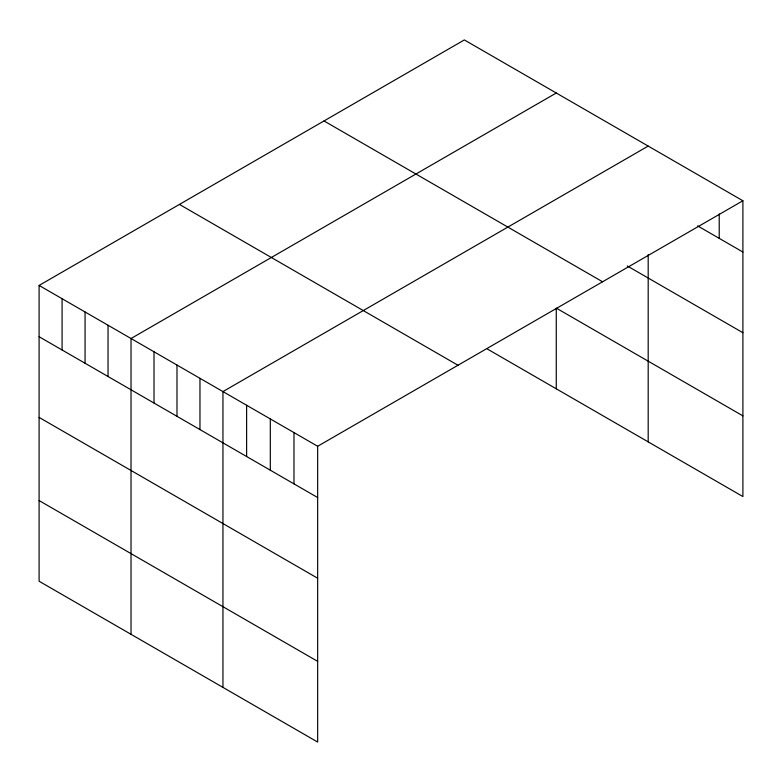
<?xml version="1.0" encoding="UTF-8"?>
<svg xmlns="http://www.w3.org/2000/svg" width="782" height="782" viewBox="0 0 782 782"><rect width="100%" height="100%" fill="white"/><g stroke="black" fill="none" stroke-linecap="round" stroke-linejoin="round"><path stroke-width="1.17" d="M742.9 200.759L317.658 446.268L317.658 742.069L39.1 581.241L39.1 285.44L464.342 39.931L742.9 200.759L742.9 496.56L487.323 348.997M556.266 93.009L131.024 338.518L131.024 634.31M648.19 146.078L222.948 391.587L222.948 687.388M697.603 225.871L742.9 252.029M627.301 265.978L742.9 332.721M324.012 120.956L602.57 281.774M742.9 415.858L556.266 308.108L556.266 388.801M179.43 204.425L457.988 365.253M39.1 285.44L317.658 446.268M39.1 336.71L317.658 497.538M39.1 417.402L317.658 578.23M39.1 500.548L317.658 661.367M719.225 213.945L719.225 238.354M648.19 254.649L648.19 441.879M293.983 432.602L293.983 483.863M270.308 418.927L270.308 470.197M246.623 405.262L246.623 456.522M199.967 378.322L199.967 429.582M176.986 365.057L176.986 416.317M154.005 351.783L154.005 403.053M108.043 325.253L108.043 376.513M85.062 311.979L85.062 363.249M62.081 298.714L62.081 349.974"/></g></svg>
